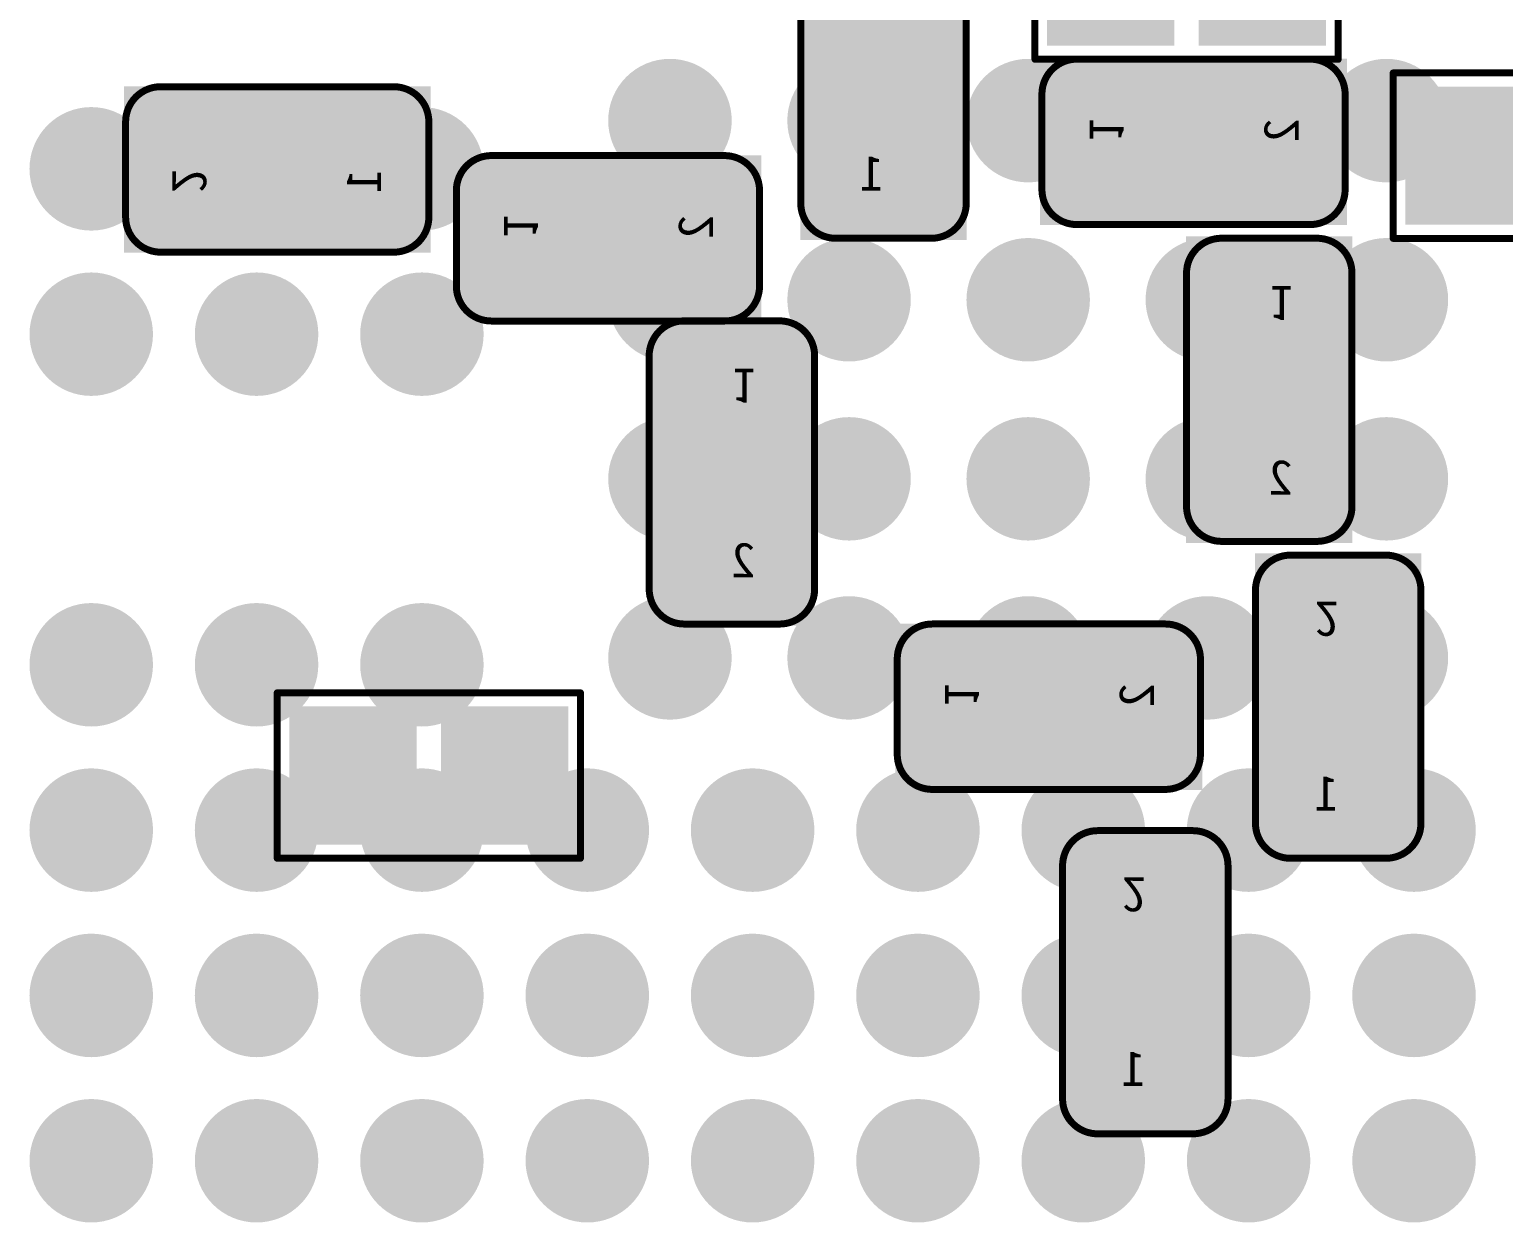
# Model space of a CAD drawing. Header units: millimetres. Extents: x 7.33 to 10.08, y 7.01 to 8.78.
# Drawn here: x 8.0839 to 8.2944, y 7.51 to 7.6805 of the extents above; entities that cross this region are included whole.
import ezdxf

# ---------------------------------------------------------------- set-up
doc = ezdxf.new("R2010")
doc.units = ezdxf.units.MM
doc.header["$MEASUREMENT"] = 0
for name, color, linetype in [('BottomLayer', 5, 'Continuous'), ('BottomOverlay', 54, 'Continuous'), ('BottomPaste', 16, 'Continuous'), ('BottomSolder', 6, 'Continuous'), ('Mechanical20', 56, 'Continuous'), ('TopLayer', 1, 'Continuous'), ('TopPaste', 8, 'Continuous'), ('TopSolder', 216, 'Continuous')]:
    doc.layers.add(name, color=color, linetype=linetype)

# ---------------------------------------------------------------- blocks, each defined once
blk = doc.blocks.new('R0201_B_101')
at = {"layer": 'BottomLayer'}
for points in [[(-0.01792, -0.00788), (-0.00375, -0.00788), (-0.01792, 0.00787), (-0.00375, 0.00787)], [(0.00374, -0.00788), (0.01791, -0.00788), (0.00374, 0.00787), (0.01791, 0.00787)]]:
    blk.add_solid(points, dxfattribs=at)
at = {"layer": 'BottomOverlay', "const_width": 0.001}
for points in [[(-0.02166, 0.01182), (-0.02166, -0.01182)], [(0.02166, 0.01182), (-0.02166, 0.01182)], [(0.02166, 0.01182), (0.02166, -0.01182)], [(0.02166, -0.01182), (-0.02166, -0.01182)]]:
    blk.add_lwpolyline(points, dxfattribs=at)
at = {"layer": 'BottomOverlay', "const_width": 0.0005}
for points in [[(-0.02191, 0.01182, 1), (-0.02141, 0.01182, 1)], [(-0.02191, 0.01182, 1), (-0.02141, 0.01182, 1)], [(0.02141, 0.01182, 1), (0.02191, 0.01182, 1)], [(0.02141, 0.01182, 1), (0.02191, 0.01182, 1)], [(-0.02191, -0.01182, 1), (-0.02141, -0.01182, 1)], [(-0.02191, -0.01182, 1), (-0.02141, -0.01182, 1)], [(0.02141, -0.01182, 1), (0.02191, -0.01182, 1)], [(0.02141, -0.01182, 1), (0.02191, -0.01182, 1)]]:
    blk.add_lwpolyline(points, format="xyb", close=True, dxfattribs=at)
at = {"layer": 'BottomPaste'}
for points in [[(-0.01792, -0.00788), (-0.00375, -0.00788), (-0.01792, 0.00787), (-0.00375, 0.00787)], [(0.00374, -0.00788), (0.01791, -0.00788), (0.00374, 0.00787), (0.01791, 0.00787)]]:
    blk.add_solid(points, dxfattribs=at)
at = {"layer": 'BottomSolder'}
for points in [[(-0.01992, -0.00988), (-0.00175, -0.00988), (-0.01992, 0.00987), (-0.00175, 0.00987)], [(0.00174, -0.00988), (0.01991, -0.00988), (0.00174, 0.00987), (0.01991, 0.00987)]]:
    blk.add_solid(points, dxfattribs=at)
blk = doc.blocks.new('R0201_B_132')
at = {"layer": 'BottomLayer'}
for points in [[(-0.01792, -0.00788), (-0.00375, -0.00788), (-0.01792, 0.00787), (-0.00375, 0.00787)], [(0.00374, -0.00788), (0.01791, -0.00788), (0.00374, 0.00787), (0.01791, 0.00787)]]:
    blk.add_solid(points, dxfattribs=at)
at = {"layer": 'BottomOverlay', "const_width": 0.001}
for points in [[(-0.02166, -0.01182), (-0.02166, 0.01182)], [(-0.02166, 0.01182), (0.02166, 0.01182)], [(0.02166, -0.01182), (0.02166, 0.01182)], [(-0.02166, -0.01182), (0.02166, -0.01182)]]:
    blk.add_lwpolyline(points, dxfattribs=at)
at = {"layer": 'BottomOverlay', "const_width": 0.0005}
for points in [[(-0.02191, 0.01182, 1), (-0.02141, 0.01182, 1)], [(-0.02191, 0.01182, 1), (-0.02141, 0.01182, 1)], [(0.02141, 0.01182, 1), (0.02191, 0.01182, 1)], [(0.02141, 0.01182, 1), (0.02191, 0.01182, 1)], [(-0.02191, -0.01182, 1), (-0.02141, -0.01182, 1)], [(-0.02191, -0.01182, 1), (-0.02141, -0.01182, 1)], [(0.02141, -0.01182, 1), (0.02191, -0.01182, 1)], [(0.02141, -0.01182, 1), (0.02191, -0.01182, 1)]]:
    blk.add_lwpolyline(points, format="xyb", close=True, dxfattribs=at)
at = {"layer": 'BottomPaste'}
for points in [[(-0.01792, -0.00788), (-0.00375, -0.00788), (-0.01792, 0.00787), (-0.00375, 0.00787)], [(0.00374, -0.00788), (0.01791, -0.00788), (0.00374, 0.00787), (0.01791, 0.00787)]]:
    blk.add_solid(points, dxfattribs=at)
at = {"layer": 'BottomSolder'}
for points in [[(-0.01992, -0.00988), (-0.00175, -0.00988), (-0.01992, 0.00987), (-0.00175, 0.00987)], [(0.00174, -0.00988), (0.01991, -0.00988), (0.00174, 0.00987), (0.01991, 0.00987)]]:
    blk.add_solid(points, dxfattribs=at)
blk = doc.blocks.new('R0201_B_160')
at = {"layer": 'BottomLayer'}
for points in [[(-0.01792, -0.00788), (-0.00375, -0.00788), (-0.01792, 0.00787), (-0.00375, 0.00787)], [(0.00374, -0.00788), (0.01791, -0.00788), (0.00374, 0.00787), (0.01791, 0.00787)]]:
    blk.add_solid(points, dxfattribs=at)
at = {"layer": 'BottomOverlay', "const_width": 0.001}
for points in [[(-0.02166, 0.01182), (0.02166, 0.01182)], [(-0.02166, -0.01182), (-0.02166, 0.01182)], [(0.02166, -0.01182), (0.02166, 0.01182)], [(-0.02166, -0.01182), (0.02166, -0.01182)]]:
    blk.add_lwpolyline(points, dxfattribs=at)
at = {"layer": 'BottomOverlay', "const_width": 0.0005}
for points in [[(-0.02191, 0.01182, 1), (-0.02141, 0.01182, 1)], [(-0.02191, 0.01182, 1), (-0.02141, 0.01182, 1)], [(0.02141, 0.01182, 1), (0.02191, 0.01182, 1)], [(0.02141, 0.01182, 1), (0.02191, 0.01182, 1)], [(-0.02191, -0.01182, 1), (-0.02141, -0.01182, 1)], [(-0.02191, -0.01182, 1), (-0.02141, -0.01182, 1)], [(0.02141, -0.01182, 1), (0.02191, -0.01182, 1)], [(0.02141, -0.01182, 1), (0.02191, -0.01182, 1)]]:
    blk.add_lwpolyline(points, format="xyb", close=True, dxfattribs=at)
at = {"layer": 'BottomPaste'}
for points in [[(-0.01792, -0.00788), (-0.00375, -0.00788), (-0.01792, 0.00787), (-0.00375, 0.00787)], [(0.00374, -0.00788), (0.01791, -0.00788), (0.00374, 0.00787), (0.01791, 0.00787)]]:
    blk.add_solid(points, dxfattribs=at)
at = {"layer": 'BottomSolder'}
for points in [[(-0.01992, -0.00988), (-0.00175, -0.00988), (-0.01992, 0.00987), (-0.00175, 0.00987)], [(0.00174, -0.00988), (0.01991, -0.00988), (0.00174, 0.00987), (0.01991, 0.00987)]]:
    blk.add_solid(points, dxfattribs=at)
blk = doc.blocks.new('C0201_B_458')
at = {"layer": 'BottomLayer'}
for points in [[(-0.01792, -0.00788), (-0.00375, -0.00788), (-0.01792, 0.00787), (-0.00375, 0.00787)], [(0.00374, -0.00788), (0.01791, -0.00788), (0.00374, 0.00787), (0.01791, 0.00787)]]:
    blk.add_solid(points, dxfattribs=at)
at = {"layer": 'BottomOverlay', "const_width": 0.001}
for points in [[(-0.02166, 0.00681, -0.414249), (-0.01666, 0.01182)], [(0.01665, 0.01182, -0.414214), (0.02166, 0.00681)], [(-0.01666, -0.01182, -0.414178), (-0.02166, -0.00681)], [(0.02166, -0.00681, -0.414132), (0.01665, -0.01182)]]:
    blk.add_lwpolyline(points, format="xyb", dxfattribs=at)
for points in [[(0.01665, 0.01182), (-0.01666, 0.01182)], [(-0.02166, -0.00681), (-0.02166, 0.00681)], [(0.02166, -0.00681), (0.02166, 0.00681)], [(0.01665, -0.01182), (-0.01666, -0.01182)]]:
    blk.add_lwpolyline(points, dxfattribs=at)
at = {"layer": 'BottomOverlay', "const_width": 0.0005}
for points in [[(-0.01691, 0.01182, 1), (-0.01641, 0.01182, 1)], [(-0.01691, 0.01182, 1), (-0.01641, 0.01182, 1)], [(0.0164, 0.01182, 1), (0.0169, 0.01182, 1)], [(0.0164, 0.01182, 1), (0.0169, 0.01182, 1)], [(-0.02191, 0.00681, 1), (-0.02141, 0.00681, 1)], [(-0.02191, 0.00681, 1), (-0.02141, 0.00681, 1)], [(0.02141, 0.00681, 1), (0.02191, 0.00681, 1)], [(0.02141, 0.00681, 1), (0.02191, 0.00681, 1)], [(-0.02191, -0.00681, 1), (-0.02141, -0.00681, 1)], [(-0.02191, -0.00681, 1), (-0.02141, -0.00681, 1)], [(0.02141, -0.00681, 1), (0.02191, -0.00681, 1)], [(0.02141, -0.00681, 1), (0.02191, -0.00681, 1)], [(-0.01691, -0.01182, 1), (-0.01641, -0.01182, 1)], [(-0.01691, -0.01182, 1), (-0.01641, -0.01182, 1)], [(0.0164, -0.01182, 1), (0.0169, -0.01182, 1)], [(0.0164, -0.01182, 1), (0.0169, -0.01182, 1)]]:
    blk.add_lwpolyline(points, format="xyb", close=True, dxfattribs=at)
at = {"layer": 'BottomPaste'}
for points in [[(-0.01792, -0.00788), (-0.00375, -0.00788), (-0.01792, 0.00787), (-0.00375, 0.00787)], [(0.00374, -0.00788), (0.01791, -0.00788), (0.00374, 0.00787), (0.01791, 0.00787)]]:
    blk.add_solid(points, dxfattribs=at)
at = {"layer": 'BottomSolder'}
for points in [[(-0.02192, -0.01188), (0.00025, -0.01188), (-0.02192, 0.01187), (0.00025, 0.01187)], [(-0.00026, -0.01188), (0.02191, -0.01188), (-0.00026, 0.01187), (0.02191, 0.01187)]]:
    blk.add_solid(points, dxfattribs=at)
at = {"layer": 'Mechanical20', "text_generation_flag": 2}
for s, rotation, p in [('1', -90, (-0.01484, 0)), ('2', 90, (0.015, 0.00333))]:
    blk.add_text(s, height=0.005, rotation=rotation, dxfattribs=at).set_placement(p)
blk = doc.blocks.new('C0201_B_465')
at = {"layer": 'BottomLayer'}
for points in [[(-0.01792, -0.00788), (-0.00375, -0.00788), (-0.01792, 0.00787), (-0.00375, 0.00787)], [(0.00374, -0.00788), (0.01791, -0.00788), (0.00374, 0.00787), (0.01791, 0.00787)]]:
    blk.add_solid(points, dxfattribs=at)
at = {"layer": 'BottomOverlay', "const_width": 0.001}
for points in [[(-0.02166, 0.00681, -0.414249), (-0.01666, 0.01182)], [(0.01665, 0.01182, -0.414214), (0.02166, 0.00681)], [(-0.01666, -0.01182, -0.414178), (-0.02166, -0.00681)], [(0.02166, -0.00681, -0.414132), (0.01665, -0.01182)]]:
    blk.add_lwpolyline(points, format="xyb", dxfattribs=at)
for points in [[(0.01665, 0.01182), (-0.01666, 0.01182)], [(-0.02166, 0.00681), (-0.02166, -0.00681)], [(0.02166, 0.00681), (0.02166, -0.00681)], [(0.01665, -0.01182), (-0.01666, -0.01182)]]:
    blk.add_lwpolyline(points, dxfattribs=at)
at = {"layer": 'BottomOverlay', "const_width": 0.0005}
for points in [[(-0.01691, 0.01182, 1), (-0.01641, 0.01182, 1)], [(-0.01691, 0.01182, 1), (-0.01641, 0.01182, 1)], [(0.0164, 0.01182, 1), (0.0169, 0.01182, 1)], [(0.0164, 0.01182, 1), (0.0169, 0.01182, 1)], [(-0.02191, 0.00681, 1), (-0.02141, 0.00681, 1)], [(-0.02191, 0.00681, 1), (-0.02141, 0.00681, 1)], [(0.02141, 0.00681, 1), (0.02191, 0.00681, 1)], [(0.02141, 0.00681, 1), (0.02191, 0.00681, 1)], [(-0.02191, -0.00681, 1), (-0.02141, -0.00681, 1)], [(-0.02191, -0.00681, 1), (-0.02141, -0.00681, 1)], [(0.02141, -0.00681, 1), (0.02191, -0.00681, 1)], [(0.02141, -0.00681, 1), (0.02191, -0.00681, 1)], [(-0.01691, -0.01182, 1), (-0.01641, -0.01182, 1)], [(-0.01691, -0.01182, 1), (-0.01641, -0.01182, 1)], [(0.0164, -0.01182, 1), (0.0169, -0.01182, 1)], [(0.0164, -0.01182, 1), (0.0169, -0.01182, 1)]]:
    blk.add_lwpolyline(points, format="xyb", close=True, dxfattribs=at)
at = {"layer": 'BottomPaste'}
for points in [[(-0.01792, -0.00788), (-0.00375, -0.00788), (-0.01792, 0.00787), (-0.00375, 0.00787)], [(0.00374, -0.00788), (0.01791, -0.00788), (0.00374, 0.00787), (0.01791, 0.00787)]]:
    blk.add_solid(points, dxfattribs=at)
at = {"layer": 'BottomSolder'}
for points in [[(-0.02192, -0.01188), (0.00025, -0.01188), (-0.02192, 0.01187), (0.00025, 0.01187)], [(-0.00026, -0.01188), (0.02191, -0.01188), (-0.00026, 0.01187), (0.02191, 0.01187)]]:
    blk.add_solid(points, dxfattribs=at)
at = {"layer": 'Mechanical20', "text_generation_flag": 2}
for s, rotation, p in [('1', -90, (-0.01484, 0)), ('2', 90, (0.015, 0.00333))]:
    blk.add_text(s, height=0.005, rotation=rotation, dxfattribs=at).set_placement(p)
blk = doc.blocks.new('C0201_B_466')
at = {"layer": 'BottomLayer'}
for points in [[(-0.01792, -0.00788), (-0.00375, -0.00788), (-0.01792, 0.00787), (-0.00375, 0.00787)], [(0.00374, -0.00788), (0.01791, -0.00788), (0.00374, 0.00787), (0.01791, 0.00787)]]:
    blk.add_solid(points, dxfattribs=at)
at = {"layer": 'BottomOverlay', "const_width": 0.001}
for points in [[(-0.02166, 0.00681, -0.414249), (-0.01666, 0.01182)], [(0.01665, 0.01182, -0.414214), (0.02166, 0.00681)], [(-0.01666, -0.01182, -0.414178), (-0.02166, -0.00681)], [(0.02166, -0.00681, -0.414132), (0.01665, -0.01182)]]:
    blk.add_lwpolyline(points, format="xyb", dxfattribs=at)
for points in [[(-0.01666, 0.01182), (0.01665, 0.01182)], [(-0.02166, -0.00681), (-0.02166, 0.00681)], [(0.02166, -0.00681), (0.02166, 0.00681)], [(-0.01666, -0.01182), (0.01665, -0.01182)]]:
    blk.add_lwpolyline(points, dxfattribs=at)
at = {"layer": 'BottomOverlay', "const_width": 0.0005}
for points in [[(-0.01691, 0.01182, 1), (-0.01641, 0.01182, 1)], [(-0.01691, 0.01182, 1), (-0.01641, 0.01182, 1)], [(0.0164, 0.01182, 1), (0.0169, 0.01182, 1)], [(0.0164, 0.01182, 1), (0.0169, 0.01182, 1)], [(-0.02191, 0.00681, 1), (-0.02141, 0.00681, 1)], [(-0.02191, 0.00681, 1), (-0.02141, 0.00681, 1)], [(0.02141, 0.00681, 1), (0.02191, 0.00681, 1)], [(0.02141, 0.00681, 1), (0.02191, 0.00681, 1)], [(-0.02191, -0.00681, 1), (-0.02141, -0.00681, 1)], [(-0.02191, -0.00681, 1), (-0.02141, -0.00681, 1)], [(0.02141, -0.00681, 1), (0.02191, -0.00681, 1)], [(0.02141, -0.00681, 1), (0.02191, -0.00681, 1)], [(-0.01691, -0.01182, 1), (-0.01641, -0.01182, 1)], [(-0.01691, -0.01182, 1), (-0.01641, -0.01182, 1)], [(0.0164, -0.01182, 1), (0.0169, -0.01182, 1)], [(0.0164, -0.01182, 1), (0.0169, -0.01182, 1)]]:
    blk.add_lwpolyline(points, format="xyb", close=True, dxfattribs=at)
at = {"layer": 'BottomPaste'}
for points in [[(-0.01792, -0.00788), (-0.00375, -0.00788), (-0.01792, 0.00787), (-0.00375, 0.00787)], [(0.00374, -0.00788), (0.01791, -0.00788), (0.00374, 0.00787), (0.01791, 0.00787)]]:
    blk.add_solid(points, dxfattribs=at)
at = {"layer": 'BottomSolder'}
for points in [[(-0.02192, -0.01188), (0.00025, -0.01188), (-0.02192, 0.01187), (0.00025, 0.01187)], [(-0.00026, -0.01188), (0.02191, -0.01188), (-0.00026, 0.01187), (0.02191, 0.01187)]]:
    blk.add_solid(points, dxfattribs=at)
at = {"layer": 'Mechanical20', "text_generation_flag": 2}
for s, rotation, p in [('1', -90, (-0.01484, 0)), ('2', -270, (0.015, 0.00333))]:
    blk.add_text(s, height=0.005, rotation=rotation, dxfattribs=at).set_placement(p)
blk = doc.blocks.new('C0201_B_469')
at = {"layer": 'BottomLayer'}
for points in [[(-0.01792, -0.00788), (-0.00375, -0.00788), (-0.01792, 0.00787), (-0.00375, 0.00787)], [(0.00374, -0.00788), (0.01791, -0.00788), (0.00374, 0.00787), (0.01791, 0.00787)]]:
    blk.add_solid(points, dxfattribs=at)
at = {"layer": 'BottomOverlay', "const_width": 0.001}
for points in [[(-0.02166, 0.00681, -0.414249), (-0.01666, 0.01182)], [(0.01665, 0.01182, -0.414214), (0.02166, 0.00681)], [(-0.01666, -0.01182, -0.414178), (-0.02166, -0.00681)], [(0.02166, -0.00681, -0.414132), (0.01665, -0.01182)]]:
    blk.add_lwpolyline(points, format="xyb", dxfattribs=at)
for points in [[(-0.01666, 0.01182), (0.01665, 0.01182)], [(-0.02166, -0.00681), (-0.02166, 0.00681)], [(0.02166, -0.00681), (0.02166, 0.00681)], [(-0.01666, -0.01182), (0.01665, -0.01182)]]:
    blk.add_lwpolyline(points, dxfattribs=at)
at = {"layer": 'BottomOverlay', "const_width": 0.0005}
for points in [[(-0.01691, 0.01182, 1), (-0.01641, 0.01182, 1)], [(-0.01691, 0.01182, 1), (-0.01641, 0.01182, 1)], [(0.0164, 0.01182, 1), (0.0169, 0.01182, 1)], [(0.0164, 0.01182, 1), (0.0169, 0.01182, 1)], [(-0.02191, 0.00681, 1), (-0.02141, 0.00681, 1)], [(-0.02191, 0.00681, 1), (-0.02141, 0.00681, 1)], [(0.02141, 0.00681, 1), (0.02191, 0.00681, 1)], [(0.02141, 0.00681, 1), (0.02191, 0.00681, 1)], [(-0.02191, -0.00681, 1), (-0.02141, -0.00681, 1)], [(-0.02191, -0.00681, 1), (-0.02141, -0.00681, 1)], [(0.02141, -0.00681, 1), (0.02191, -0.00681, 1)], [(0.02141, -0.00681, 1), (0.02191, -0.00681, 1)], [(-0.01691, -0.01182, 1), (-0.01641, -0.01182, 1)], [(-0.01691, -0.01182, 1), (-0.01641, -0.01182, 1)], [(0.0164, -0.01182, 1), (0.0169, -0.01182, 1)], [(0.0164, -0.01182, 1), (0.0169, -0.01182, 1)]]:
    blk.add_lwpolyline(points, format="xyb", close=True, dxfattribs=at)
at = {"layer": 'BottomPaste'}
for points in [[(-0.01792, -0.00788), (-0.00375, -0.00788), (-0.01792, 0.00787), (-0.00375, 0.00787)], [(0.00374, -0.00788), (0.01791, -0.00788), (0.00374, 0.00787), (0.01791, 0.00787)]]:
    blk.add_solid(points, dxfattribs=at)
at = {"layer": 'BottomSolder'}
for points in [[(-0.02192, -0.01188), (0.00025, -0.01188), (-0.02192, 0.01187), (0.00025, 0.01187)], [(-0.00026, -0.01188), (0.02191, -0.01188), (-0.00026, 0.01187), (0.02191, 0.01187)]]:
    blk.add_solid(points, dxfattribs=at)
at = {"layer": 'Mechanical20', "text_generation_flag": 2}
for s, rotation, p in [('1', -90, (-0.01484, 0)), ('2', -270, (0.015, 0.00333))]:
    blk.add_text(s, height=0.005, rotation=rotation, dxfattribs=at).set_placement(p)
blk = doc.blocks.new('C0201_B_470')
at = {"layer": 'BottomLayer'}
for points in [[(-0.01792, -0.00788), (-0.00375, -0.00788), (-0.01792, 0.00787), (-0.00375, 0.00787)], [(0.00374, -0.00788), (0.01791, -0.00788), (0.00374, 0.00787), (0.01791, 0.00787)]]:
    blk.add_solid(points, dxfattribs=at)
at = {"layer": 'BottomOverlay', "const_width": 0.001}
for points in [[(-0.02166, 0.00681, -0.414249), (-0.01666, 0.01182)], [(0.01665, 0.01182, -0.414214), (0.02166, 0.00681)], [(-0.01666, -0.01182, -0.414178), (-0.02166, -0.00681)], [(0.02166, -0.00681, -0.414132), (0.01665, -0.01182)]]:
    blk.add_lwpolyline(points, format="xyb", dxfattribs=at)
for points in [[(0.01665, 0.01182), (-0.01666, 0.01182)], [(-0.02166, -0.00681), (-0.02166, 0.00681)], [(0.02166, -0.00681), (0.02166, 0.00681)], [(0.01665, -0.01182), (-0.01666, -0.01182)]]:
    blk.add_lwpolyline(points, dxfattribs=at)
at = {"layer": 'BottomOverlay', "const_width": 0.0005}
for points in [[(-0.01691, 0.01182, 1), (-0.01641, 0.01182, 1)], [(-0.01691, 0.01182, 1), (-0.01641, 0.01182, 1)], [(0.0164, 0.01182, 1), (0.0169, 0.01182, 1)], [(0.0164, 0.01182, 1), (0.0169, 0.01182, 1)], [(-0.02191, 0.00681, 1), (-0.02141, 0.00681, 1)], [(-0.02191, 0.00681, 1), (-0.02141, 0.00681, 1)], [(0.02141, 0.00681, 1), (0.02191, 0.00681, 1)], [(0.02141, 0.00681, 1), (0.02191, 0.00681, 1)], [(-0.02191, -0.00681, 1), (-0.02141, -0.00681, 1)], [(-0.02191, -0.00681, 1), (-0.02141, -0.00681, 1)], [(0.02141, -0.00681, 1), (0.02191, -0.00681, 1)], [(0.02141, -0.00681, 1), (0.02191, -0.00681, 1)], [(-0.01691, -0.01182, 1), (-0.01641, -0.01182, 1)], [(-0.01691, -0.01182, 1), (-0.01641, -0.01182, 1)], [(0.0164, -0.01182, 1), (0.0169, -0.01182, 1)], [(0.0164, -0.01182, 1), (0.0169, -0.01182, 1)]]:
    blk.add_lwpolyline(points, format="xyb", close=True, dxfattribs=at)
at = {"layer": 'BottomPaste'}
for points in [[(-0.01792, -0.00788), (-0.00375, -0.00788), (-0.01792, 0.00787), (-0.00375, 0.00787)], [(0.00374, -0.00788), (0.01791, -0.00788), (0.00374, 0.00787), (0.01791, 0.00787)]]:
    blk.add_solid(points, dxfattribs=at)
at = {"layer": 'BottomSolder'}
for points in [[(-0.02192, -0.01188), (0.00025, -0.01188), (-0.02192, 0.01187), (0.00025, 0.01187)], [(-0.00026, -0.01188), (0.02191, -0.01188), (-0.00026, 0.01187), (0.02191, 0.01187)]]:
    blk.add_solid(points, dxfattribs=at)
at = {"layer": 'Mechanical20', "text_generation_flag": 2}
for s, rotation, p in [('1', -90, (-0.01484, 0)), ('2', 90, (0.015, 0.00333))]:
    blk.add_text(s, height=0.005, rotation=rotation, dxfattribs=at).set_placement(p)
blk = doc.blocks.new('C0201_B_507')
at = {"layer": 'BottomLayer'}
for points in [[(-0.01792, -0.00788), (-0.00375, -0.00788), (-0.01792, 0.00787), (-0.00375, 0.00787)], [(0.00374, -0.00788), (0.01791, -0.00788), (0.00374, 0.00787), (0.01791, 0.00787)]]:
    blk.add_solid(points, dxfattribs=at)
at = {"layer": 'BottomOverlay', "const_width": 0.001}
for points in [[(-0.02166, 0.00681, -0.414249), (-0.01666, 0.01182)], [(0.01665, 0.01182, -0.414214), (0.02166, 0.00681)], [(-0.01666, -0.01182, -0.414178), (-0.02166, -0.00681)], [(0.02166, -0.00681, -0.414132), (0.01665, -0.01182)]]:
    blk.add_lwpolyline(points, format="xyb", dxfattribs=at)
for points in [[(-0.01666, 0.01182), (0.01665, 0.01182)], [(-0.02166, 0.00681), (-0.02166, -0.00681)], [(0.02166, 0.00681), (0.02166, -0.00681)], [(-0.01666, -0.01182), (0.01665, -0.01182)]]:
    blk.add_lwpolyline(points, dxfattribs=at)
at = {"layer": 'BottomOverlay', "const_width": 0.0005}
for points in [[(-0.01691, 0.01182, 1), (-0.01641, 0.01182, 1)], [(-0.01691, 0.01182, 1), (-0.01641, 0.01182, 1)], [(0.0164, 0.01182, 1), (0.0169, 0.01182, 1)], [(0.0164, 0.01182, 1), (0.0169, 0.01182, 1)], [(-0.02191, 0.00681, 1), (-0.02141, 0.00681, 1)], [(-0.02191, 0.00681, 1), (-0.02141, 0.00681, 1)], [(0.02141, 0.00681, 1), (0.02191, 0.00681, 1)], [(0.02141, 0.00681, 1), (0.02191, 0.00681, 1)], [(-0.02191, -0.00681, 1), (-0.02141, -0.00681, 1)], [(-0.02191, -0.00681, 1), (-0.02141, -0.00681, 1)], [(0.02141, -0.00681, 1), (0.02191, -0.00681, 1)], [(0.02141, -0.00681, 1), (0.02191, -0.00681, 1)], [(-0.01691, -0.01182, 1), (-0.01641, -0.01182, 1)], [(-0.01691, -0.01182, 1), (-0.01641, -0.01182, 1)], [(0.0164, -0.01182, 1), (0.0169, -0.01182, 1)], [(0.0164, -0.01182, 1), (0.0169, -0.01182, 1)]]:
    blk.add_lwpolyline(points, format="xyb", close=True, dxfattribs=at)
at = {"layer": 'BottomPaste'}
for points in [[(-0.01792, -0.00788), (-0.00375, -0.00788), (-0.01792, 0.00787), (-0.00375, 0.00787)], [(0.00374, -0.00788), (0.01791, -0.00788), (0.00374, 0.00787), (0.01791, 0.00787)]]:
    blk.add_solid(points, dxfattribs=at)
at = {"layer": 'BottomSolder'}
for points in [[(-0.02192, -0.01188), (0.00025, -0.01188), (-0.02192, 0.01187), (0.00025, 0.01187)], [(-0.00026, -0.01188), (0.02191, -0.01188), (-0.00026, 0.01187), (0.02191, 0.01187)]]:
    blk.add_solid(points, dxfattribs=at)
at = {"layer": 'Mechanical20', "text_generation_flag": 2}
for s, rotation, p in [('1', 270, (-0.01484, 0)), ('2', 90, (0.015, 0.00333))]:
    blk.add_text(s, height=0.005, rotation=rotation, dxfattribs=at).set_placement(p)
blk = doc.blocks.new('C0201_B_518')
at = {"layer": 'BottomLayer'}
for points in [[(-0.01792, -0.00788), (-0.00375, -0.00788), (-0.01792, 0.00787), (-0.00375, 0.00787)], [(0.00374, -0.00788), (0.01791, -0.00788), (0.00374, 0.00787), (0.01791, 0.00787)]]:
    blk.add_solid(points, dxfattribs=at)
at = {"layer": 'BottomOverlay', "const_width": 0.001}
for points in [[(-0.02166, 0.00681, -0.414249), (-0.01666, 0.01182)], [(0.01665, 0.01182, -0.414214), (0.02166, 0.00681)], [(-0.01666, -0.01182, -0.414178), (-0.02166, -0.00681)], [(0.02166, -0.00681, -0.414132), (0.01665, -0.01182)]]:
    blk.add_lwpolyline(points, format="xyb", dxfattribs=at)
for points in [[(0.01665, 0.01182), (-0.01666, 0.01182)], [(-0.02166, -0.00681), (-0.02166, 0.00681)], [(0.02166, -0.00681), (0.02166, 0.00681)], [(0.01665, -0.01182), (-0.01666, -0.01182)]]:
    blk.add_lwpolyline(points, dxfattribs=at)
at = {"layer": 'BottomOverlay', "const_width": 0.0005}
for points in [[(-0.01691, 0.01182, 1), (-0.01641, 0.01182, 1)], [(-0.01691, 0.01182, 1), (-0.01641, 0.01182, 1)], [(0.0164, 0.01182, 1), (0.0169, 0.01182, 1)], [(0.0164, 0.01182, 1), (0.0169, 0.01182, 1)], [(-0.02191, 0.00681, 1), (-0.02141, 0.00681, 1)], [(-0.02191, 0.00681, 1), (-0.02141, 0.00681, 1)], [(0.02141, 0.00681, 1), (0.02191, 0.00681, 1)], [(0.02141, 0.00681, 1), (0.02191, 0.00681, 1)], [(-0.02191, -0.00681, 1), (-0.02141, -0.00681, 1)], [(-0.02191, -0.00681, 1), (-0.02141, -0.00681, 1)], [(0.02141, -0.00681, 1), (0.02191, -0.00681, 1)], [(0.02141, -0.00681, 1), (0.02191, -0.00681, 1)], [(-0.01691, -0.01182, 1), (-0.01641, -0.01182, 1)], [(-0.01691, -0.01182, 1), (-0.01641, -0.01182, 1)], [(0.0164, -0.01182, 1), (0.0169, -0.01182, 1)], [(0.0164, -0.01182, 1), (0.0169, -0.01182, 1)]]:
    blk.add_lwpolyline(points, format="xyb", close=True, dxfattribs=at)
at = {"layer": 'BottomPaste'}
for points in [[(-0.01792, -0.00788), (-0.00375, -0.00788), (-0.01792, 0.00787), (-0.00375, 0.00787)], [(0.00374, -0.00788), (0.01791, -0.00788), (0.00374, 0.00787), (0.01791, 0.00787)]]:
    blk.add_solid(points, dxfattribs=at)
at = {"layer": 'BottomSolder'}
for points in [[(-0.02192, -0.01188), (0.00025, -0.01188), (-0.02192, 0.01187), (0.00025, 0.01187)], [(-0.00026, -0.01188), (0.02191, -0.01188), (-0.00026, 0.01187), (0.02191, 0.01187)]]:
    blk.add_solid(points, dxfattribs=at)
at = {"layer": 'Mechanical20', "text_generation_flag": 2}
for s, rotation, p in [('1', -90, (-0.01484, 0)), ('2', 90, (0.015, 0.00333))]:
    blk.add_text(s, height=0.005, rotation=rotation, dxfattribs=at).set_placement(p)
blk = doc.blocks.new('C0201_B_537')
at = {"layer": 'BottomLayer'}
for points in [[(-0.01792, -0.00788), (-0.00375, -0.00788), (-0.01792, 0.00787), (-0.00375, 0.00787)], [(0.00374, -0.00788), (0.01791, -0.00788), (0.00374, 0.00787), (0.01791, 0.00787)]]:
    blk.add_solid(points, dxfattribs=at)
at = {"layer": 'BottomOverlay', "const_width": 0.001}
for points in [[(-0.02166, 0.00681, -0.414249), (-0.01666, 0.01182)], [(0.01665, 0.01182, -0.414214), (0.02166, 0.00681)], [(-0.01666, -0.01182, -0.414178), (-0.02166, -0.00681)], [(0.02166, -0.00681, -0.414132), (0.01665, -0.01182)]]:
    blk.add_lwpolyline(points, format="xyb", dxfattribs=at)
for points in [[(-0.01666, 0.01182), (0.01665, 0.01182)], [(-0.02166, 0.00681), (-0.02166, -0.00681)], [(0.02166, 0.00681), (0.02166, -0.00681)], [(-0.01666, -0.01182), (0.01665, -0.01182)]]:
    blk.add_lwpolyline(points, dxfattribs=at)
at = {"layer": 'BottomOverlay', "const_width": 0.0005}
for points in [[(-0.01691, 0.01182, 1), (-0.01641, 0.01182, 1)], [(-0.01691, 0.01182, 1), (-0.01641, 0.01182, 1)], [(0.0164, 0.01182, 1), (0.0169, 0.01182, 1)], [(0.0164, 0.01182, 1), (0.0169, 0.01182, 1)], [(-0.02191, 0.00681, 1), (-0.02141, 0.00681, 1)], [(-0.02191, 0.00681, 1), (-0.02141, 0.00681, 1)], [(0.02141, 0.00681, 1), (0.02191, 0.00681, 1)], [(0.02141, 0.00681, 1), (0.02191, 0.00681, 1)], [(-0.02191, -0.00681, 1), (-0.02141, -0.00681, 1)], [(-0.02191, -0.00681, 1), (-0.02141, -0.00681, 1)], [(0.02141, -0.00681, 1), (0.02191, -0.00681, 1)], [(0.02141, -0.00681, 1), (0.02191, -0.00681, 1)], [(-0.01691, -0.01182, 1), (-0.01641, -0.01182, 1)], [(-0.01691, -0.01182, 1), (-0.01641, -0.01182, 1)], [(0.0164, -0.01182, 1), (0.0169, -0.01182, 1)], [(0.0164, -0.01182, 1), (0.0169, -0.01182, 1)]]:
    blk.add_lwpolyline(points, format="xyb", close=True, dxfattribs=at)
at = {"layer": 'BottomPaste'}
for points in [[(-0.01792, -0.00788), (-0.00375, -0.00788), (-0.01792, 0.00787), (-0.00375, 0.00787)], [(0.00374, -0.00788), (0.01791, -0.00788), (0.00374, 0.00787), (0.01791, 0.00787)]]:
    blk.add_solid(points, dxfattribs=at)
at = {"layer": 'BottomSolder'}
for points in [[(-0.02192, -0.01188), (0.00025, -0.01188), (-0.02192, 0.01187), (0.00025, 0.01187)], [(-0.00026, -0.01188), (0.02191, -0.01188), (-0.00026, 0.01187), (0.02191, 0.01187)]]:
    blk.add_solid(points, dxfattribs=at)
at = {"layer": 'Mechanical20', "text_generation_flag": 2}
for s, rotation, p in [('1', 270, (-0.01484, 0)), ('2', 90, (0.015, 0.00333))]:
    blk.add_text(s, height=0.005, rotation=rotation, dxfattribs=at).set_placement(p)
blk = doc.blocks.new('C0201_B_562')
at = {"layer": 'BottomLayer'}
for points in [[(-0.01792, -0.00788), (-0.00375, -0.00788), (-0.01792, 0.00787), (-0.00375, 0.00787)], [(0.00374, -0.00788), (0.01791, -0.00788), (0.00374, 0.00787), (0.01791, 0.00787)]]:
    blk.add_solid(points, dxfattribs=at)
at = {"layer": 'BottomOverlay', "const_width": 0.001}
for points in [[(-0.02166, 0.00681, -0.414249), (-0.01666, 0.01182)], [(0.01665, 0.01182, -0.414214), (0.02166, 0.00681)], [(-0.01666, -0.01182, -0.414178), (-0.02166, -0.00681)], [(0.02166, -0.00681, -0.414132), (0.01665, -0.01182)]]:
    blk.add_lwpolyline(points, format="xyb", dxfattribs=at)
for points in [[(-0.01666, 0.01182), (0.01665, 0.01182)], [(-0.02166, -0.00681), (-0.02166, 0.00681)], [(0.02166, -0.00681), (0.02166, 0.00681)], [(-0.01666, -0.01182), (0.01665, -0.01182)]]:
    blk.add_lwpolyline(points, dxfattribs=at)
at = {"layer": 'BottomOverlay', "const_width": 0.0005}
for points in [[(-0.01691, 0.01182, 1), (-0.01641, 0.01182, 1)], [(-0.01691, 0.01182, 1), (-0.01641, 0.01182, 1)], [(0.0164, 0.01182, 1), (0.0169, 0.01182, 1)], [(0.0164, 0.01182, 1), (0.0169, 0.01182, 1)], [(-0.02191, 0.00681, 1), (-0.02141, 0.00681, 1)], [(-0.02191, 0.00681, 1), (-0.02141, 0.00681, 1)], [(0.02141, 0.00681, 1), (0.02191, 0.00681, 1)], [(0.02141, 0.00681, 1), (0.02191, 0.00681, 1)], [(-0.02191, -0.00681, 1), (-0.02141, -0.00681, 1)], [(-0.02191, -0.00681, 1), (-0.02141, -0.00681, 1)], [(0.02141, -0.00681, 1), (0.02191, -0.00681, 1)], [(0.02141, -0.00681, 1), (0.02191, -0.00681, 1)], [(-0.01691, -0.01182, 1), (-0.01641, -0.01182, 1)], [(-0.01691, -0.01182, 1), (-0.01641, -0.01182, 1)], [(0.0164, -0.01182, 1), (0.0169, -0.01182, 1)], [(0.0164, -0.01182, 1), (0.0169, -0.01182, 1)]]:
    blk.add_lwpolyline(points, format="xyb", close=True, dxfattribs=at)
at = {"layer": 'BottomPaste'}
for points in [[(-0.01792, -0.00788), (-0.00375, -0.00788), (-0.01792, 0.00787), (-0.00375, 0.00787)], [(0.00374, -0.00788), (0.01791, -0.00788), (0.00374, 0.00787), (0.01791, 0.00787)]]:
    blk.add_solid(points, dxfattribs=at)
at = {"layer": 'BottomSolder'}
for points in [[(-0.02192, -0.01188), (0.00025, -0.01188), (-0.02192, 0.01187), (0.00025, 0.01187)], [(-0.00026, -0.01188), (0.02191, -0.01188), (-0.00026, 0.01187), (0.02191, 0.01187)]]:
    blk.add_solid(points, dxfattribs=at)
at = {"layer": 'Mechanical20', "text_generation_flag": 2}
for s, rotation, p in [('1', 270, (-0.01484, 0)), ('2', 90, (0.015, 0.00333))]:
    blk.add_text(s, height=0.005, rotation=rotation, dxfattribs=at).set_placement(p)
blk = doc.blocks.new('BGA698_16R1X17R2X1R18_569')
at = {"layer": 'TopLayer', "const_width": 0.00482}
for points in [[(-0.21501, 0.23622, 1), (-0.21019, 0.23622, 1)], [(-0.19139, 0.23622, 1), (-0.18656, 0.23622, 1)], [(-0.16777, 0.23622, 1), (-0.16294, 0.23622, 1)], [(-0.14414, 0.23622, 1), (-0.13932, 0.23622, 1)], [(-0.0969, 0.23622, 1), (-0.09208, 0.23622, 1)], [(-0.07328, 0.23622, 1), (-0.06845, 0.23622, 1)], [(-0.21501, 0.2126, 1), (-0.21019, 0.2126, 1)], [(-0.19139, 0.2126, 1), (-0.18656, 0.2126, 1)], [(-0.16777, 0.2126, 1), (-0.16294, 0.2126, 1)], [(-0.14414, 0.2126, 1), (-0.13932, 0.2126, 1)], [(-0.0969, 0.2126, 1), (-0.09208, 0.2126, 1)], [(-0.07328, 0.2126, 1), (-0.06845, 0.2126, 1)], [(-0.21501, 0.18898, 1), (-0.21019, 0.18898, 1)], [(-0.19139, 0.18898, 1), (-0.18656, 0.18898, 1)], [(-0.16777, 0.18898, 1), (-0.16294, 0.18898, 1)], [(-0.14414, 0.18898, 1), (-0.13932, 0.18898, 1)], [(-0.0969, 0.18898, 1), (-0.09208, 0.18898, 1)], [(-0.07328, 0.18898, 1), (-0.06845, 0.18898, 1)], [(-0.21501, 0.16535, 1), (-0.21019, 0.16535, 1)], [(-0.19139, 0.16535, 1), (-0.18656, 0.16535, 1)], [(-0.16777, 0.16535, 1), (-0.16294, 0.16535, 1)], [(-0.14316, 0.15354, 1), (-0.13834, 0.15354, 1)], [(-0.11757, 0.15354, 1), (-0.11275, 0.15354, 1)], [(-0.09198, 0.15354, 1), (-0.08716, 0.15354, 1)], [(-0.06639, 0.15354, 1), (-0.06156, 0.15354, 1)], [(-0.21501, 0.14173, 1), (-0.21019, 0.14173, 1)], [(-0.19139, 0.14173, 1), (-0.18656, 0.14173, 1)], [(-0.16777, 0.14173, 1), (-0.16294, 0.14173, 1)], [(-0.14316, 0.12795, 1), (-0.13834, 0.12795, 1)], [(-0.11757, 0.12795, 1), (-0.11275, 0.12795, 1)], [(-0.09198, 0.12795, 1), (-0.08716, 0.12795, 1)], [(-0.06639, 0.12795, 1), (-0.06156, 0.12795, 1)], [(-0.21501, 0.11811, 1), (-0.21019, 0.11811, 1)], [(-0.19139, 0.11811, 1), (-0.18656, 0.11811, 1)], [(-0.16777, 0.11811, 1), (-0.16294, 0.11811, 1)], [(-0.14316, 0.10236, 1), (-0.13834, 0.10236, 1)], [(-0.11757, 0.10236, 1), (-0.11275, 0.10236, 1)], [(-0.09198, 0.10236, 1), (-0.08716, 0.10236, 1)], [(-0.06639, 0.10236, 1), (-0.06156, 0.10236, 1)], [(-0.21501, 0.09449, 1), (-0.21019, 0.09449, 1)], [(-0.19139, 0.09449, 1), (-0.18656, 0.09449, 1)], [(-0.16777, 0.09449, 1), (-0.16294, 0.09449, 1)], [(-0.14316, 0.07677, 1), (-0.13834, 0.07677, 1)], [(-0.11757, 0.07677, 1), (-0.11275, 0.07677, 1)], [(-0.09198, 0.07677, 1), (-0.08716, 0.07677, 1)], [(-0.06639, 0.07677, 1), (-0.06156, 0.07677, 1)], [(-0.21501, 0.07087, 1), (-0.21019, 0.07087, 1)], [(-0.19139, 0.07087, 1), (-0.18656, 0.07087, 1)], [(-0.16777, 0.07087, 1), (-0.16294, 0.07087, 1)], [(-0.14316, 0.05118, 1), (-0.13834, 0.05118, 1)], [(-0.11757, 0.05118, 1), (-0.11275, 0.05118, 1)], [(-0.09198, 0.05118, 1), (-0.08716, 0.05118, 1)], [(-0.06639, 0.05118, 1), (-0.06156, 0.05118, 1)], [(-0.21501, 0.04724, 1), (-0.21019, 0.04724, 1)], [(-0.19139, 0.04724, 1), (-0.18656, 0.04724, 1)], [(-0.16777, 0.04724, 1), (-0.16294, 0.04724, 1)]]:
    blk.add_lwpolyline(points, format="xyb", close=True, dxfattribs=at)
at = {"layer": 'TopPaste', "const_width": 0.00482}
for points in [[(-0.21501, 0.23622, 1), (-0.21019, 0.23622, 1)], [(-0.19139, 0.23622, 1), (-0.18656, 0.23622, 1)], [(-0.16777, 0.23622, 1), (-0.16294, 0.23622, 1)], [(-0.14414, 0.23622, 1), (-0.13932, 0.23622, 1)], [(-0.0969, 0.23622, 1), (-0.09208, 0.23622, 1)], [(-0.07328, 0.23622, 1), (-0.06845, 0.23622, 1)], [(-0.21501, 0.2126, 1), (-0.21019, 0.2126, 1)], [(-0.19139, 0.2126, 1), (-0.18656, 0.2126, 1)], [(-0.16777, 0.2126, 1), (-0.16294, 0.2126, 1)], [(-0.14414, 0.2126, 1), (-0.13932, 0.2126, 1)], [(-0.0969, 0.2126, 1), (-0.09208, 0.2126, 1)], [(-0.07328, 0.2126, 1), (-0.06845, 0.2126, 1)], [(-0.21501, 0.18898, 1), (-0.21019, 0.18898, 1)], [(-0.19139, 0.18898, 1), (-0.18656, 0.18898, 1)], [(-0.16777, 0.18898, 1), (-0.16294, 0.18898, 1)], [(-0.14414, 0.18898, 1), (-0.13932, 0.18898, 1)], [(-0.0969, 0.18898, 1), (-0.09208, 0.18898, 1)], [(-0.07328, 0.18898, 1), (-0.06845, 0.18898, 1)], [(-0.21501, 0.16535, 1), (-0.21019, 0.16535, 1)], [(-0.19139, 0.16535, 1), (-0.18656, 0.16535, 1)], [(-0.16777, 0.16535, 1), (-0.16294, 0.16535, 1)], [(-0.14316, 0.15354, 1), (-0.13834, 0.15354, 1)], [(-0.11757, 0.15354, 1), (-0.11275, 0.15354, 1)], [(-0.09198, 0.15354, 1), (-0.08716, 0.15354, 1)], [(-0.06639, 0.15354, 1), (-0.06156, 0.15354, 1)], [(-0.21501, 0.14173, 1), (-0.21019, 0.14173, 1)], [(-0.19139, 0.14173, 1), (-0.18656, 0.14173, 1)], [(-0.16777, 0.14173, 1), (-0.16294, 0.14173, 1)], [(-0.14316, 0.12795, 1), (-0.13834, 0.12795, 1)], [(-0.11757, 0.12795, 1), (-0.11275, 0.12795, 1)], [(-0.09198, 0.12795, 1), (-0.08716, 0.12795, 1)], [(-0.06639, 0.12795, 1), (-0.06156, 0.12795, 1)], [(-0.21501, 0.11811, 1), (-0.21019, 0.11811, 1)], [(-0.19139, 0.11811, 1), (-0.18656, 0.11811, 1)], [(-0.16777, 0.11811, 1), (-0.16294, 0.11811, 1)], [(-0.14316, 0.10236, 1), (-0.13834, 0.10236, 1)], [(-0.11757, 0.10236, 1), (-0.11275, 0.10236, 1)], [(-0.09198, 0.10236, 1), (-0.08716, 0.10236, 1)], [(-0.06639, 0.10236, 1), (-0.06156, 0.10236, 1)], [(-0.21501, 0.09449, 1), (-0.21019, 0.09449, 1)], [(-0.19139, 0.09449, 1), (-0.18656, 0.09449, 1)], [(-0.16777, 0.09449, 1), (-0.16294, 0.09449, 1)], [(-0.14316, 0.07677, 1), (-0.13834, 0.07677, 1)], [(-0.11757, 0.07677, 1), (-0.11275, 0.07677, 1)], [(-0.09198, 0.07677, 1), (-0.08716, 0.07677, 1)], [(-0.06639, 0.07677, 1), (-0.06156, 0.07677, 1)], [(-0.21501, 0.07087, 1), (-0.21019, 0.07087, 1)], [(-0.19139, 0.07087, 1), (-0.18656, 0.07087, 1)], [(-0.16777, 0.07087, 1), (-0.16294, 0.07087, 1)], [(-0.14316, 0.05118, 1), (-0.13834, 0.05118, 1)], [(-0.11757, 0.05118, 1), (-0.11275, 0.05118, 1)], [(-0.09198, 0.05118, 1), (-0.08716, 0.05118, 1)], [(-0.06639, 0.05118, 1), (-0.06156, 0.05118, 1)], [(-0.21501, 0.04724, 1), (-0.21019, 0.04724, 1)], [(-0.19139, 0.04724, 1), (-0.18656, 0.04724, 1)], [(-0.16777, 0.04724, 1), (-0.16294, 0.04724, 1)]]:
    blk.add_lwpolyline(points, format="xyb", close=True, dxfattribs=at)
at = {"layer": 'TopSolder', "const_width": 0.00882}
for points in [[(-0.21701, 0.23622, 1), (-0.20819, 0.23622, 1)], [(-0.19339, 0.23622, 1), (-0.18456, 0.23622, 1)], [(-0.16977, 0.23622, 1), (-0.16094, 0.23622, 1)], [(-0.14614, 0.23622, 1), (-0.13732, 0.23622, 1)], [(-0.0989, 0.23622, 1), (-0.09008, 0.23622, 1)], [(-0.07528, 0.23622, 1), (-0.06645, 0.23622, 1)], [(-0.21701, 0.2126, 1), (-0.20819, 0.2126, 1)], [(-0.19339, 0.2126, 1), (-0.18456, 0.2126, 1)], [(-0.16977, 0.2126, 1), (-0.16094, 0.2126, 1)], [(-0.14614, 0.2126, 1), (-0.13732, 0.2126, 1)], [(-0.0989, 0.2126, 1), (-0.09008, 0.2126, 1)], [(-0.07528, 0.2126, 1), (-0.06645, 0.2126, 1)], [(-0.21701, 0.18898, 1), (-0.20819, 0.18898, 1)], [(-0.19339, 0.18898, 1), (-0.18456, 0.18898, 1)], [(-0.16977, 0.18898, 1), (-0.16094, 0.18898, 1)], [(-0.14614, 0.18898, 1), (-0.13732, 0.18898, 1)], [(-0.0989, 0.18898, 1), (-0.09008, 0.18898, 1)], [(-0.07528, 0.18898, 1), (-0.06645, 0.18898, 1)], [(-0.21701, 0.16535, 1), (-0.20819, 0.16535, 1)], [(-0.19339, 0.16535, 1), (-0.18456, 0.16535, 1)], [(-0.16977, 0.16535, 1), (-0.16094, 0.16535, 1)], [(-0.14516, 0.15354, 1), (-0.13634, 0.15354, 1)], [(-0.11957, 0.15354, 1), (-0.11075, 0.15354, 1)], [(-0.09398, 0.15354, 1), (-0.08516, 0.15354, 1)], [(-0.06839, 0.15354, 1), (-0.05956, 0.15354, 1)], [(-0.21701, 0.14173, 1), (-0.20819, 0.14173, 1)], [(-0.19339, 0.14173, 1), (-0.18456, 0.14173, 1)], [(-0.16977, 0.14173, 1), (-0.16094, 0.14173, 1)], [(-0.14516, 0.12795, 1), (-0.13634, 0.12795, 1)], [(-0.11957, 0.12795, 1), (-0.11075, 0.12795, 1)], [(-0.09398, 0.12795, 1), (-0.08516, 0.12795, 1)], [(-0.06839, 0.12795, 1), (-0.05956, 0.12795, 1)], [(-0.21701, 0.11811, 1), (-0.20819, 0.11811, 1)], [(-0.19339, 0.11811, 1), (-0.18456, 0.11811, 1)], [(-0.16977, 0.11811, 1), (-0.16094, 0.11811, 1)], [(-0.14516, 0.10236, 1), (-0.13634, 0.10236, 1)], [(-0.11957, 0.10236, 1), (-0.11075, 0.10236, 1)], [(-0.09398, 0.10236, 1), (-0.08516, 0.10236, 1)], [(-0.06839, 0.10236, 1), (-0.05956, 0.10236, 1)], [(-0.21701, 0.09449, 1), (-0.20819, 0.09449, 1)], [(-0.19339, 0.09449, 1), (-0.18456, 0.09449, 1)], [(-0.16977, 0.09449, 1), (-0.16094, 0.09449, 1)], [(-0.14516, 0.07677, 1), (-0.13634, 0.07677, 1)], [(-0.11957, 0.07677, 1), (-0.11075, 0.07677, 1)], [(-0.09398, 0.07677, 1), (-0.08516, 0.07677, 1)], [(-0.06839, 0.07677, 1), (-0.05956, 0.07677, 1)], [(-0.21701, 0.07087, 1), (-0.20819, 0.07087, 1)], [(-0.19339, 0.07087, 1), (-0.18456, 0.07087, 1)], [(-0.16977, 0.07087, 1), (-0.16094, 0.07087, 1)], [(-0.14516, 0.05118, 1), (-0.13634, 0.05118, 1)], [(-0.11957, 0.05118, 1), (-0.11075, 0.05118, 1)], [(-0.09398, 0.05118, 1), (-0.08516, 0.05118, 1)], [(-0.06839, 0.05118, 1), (-0.05956, 0.05118, 1)], [(-0.21701, 0.04724, 1), (-0.20819, 0.04724, 1)], [(-0.19339, 0.04724, 1), (-0.18456, 0.04724, 1)], [(-0.16977, 0.04724, 1), (-0.16094, 0.04724, 1)]]:
    blk.add_lwpolyline(points, format="xyb", close=True, dxfattribs=at)

msp = doc.modelspace()

# ---------------------------------------------------------------- block references
for name, p, rotation in [('BGA698_16R1X17R2X1R18_569', (8.3289, 7.73145), 90), ('R0201_B_132', (8.24917, 7.68806), 360), ('C0201_B_458', (8.20587, 7.67232), 90), ('R0201_B_101', (8.30035, 7.66247), 180), ('C0201_B_465', (8.11925, 7.6605), 180), ('C0201_B_466', (8.1665, 7.65066), 360), ('C0201_B_537', (8.26098, 7.62901), 270), ('C0201_B_507', (8.18421, 7.6172), 270), ('C0201_B_470', (8.27083, 7.58373), 90), ('C0201_B_469', (8.22949, 7.58373), 360), ('R0201_B_160', (8.14091, 7.57389), 360), ('C0201_B_518', (8.24327, 7.54436), 90)]:
    msp.add_blockref(name, p, dxfattribs=dict(rotation=rotation))
msp.add_blockref('C0201_B_562', (8.25016, 7.66444))

doc.saveas('drawing.dxf')
